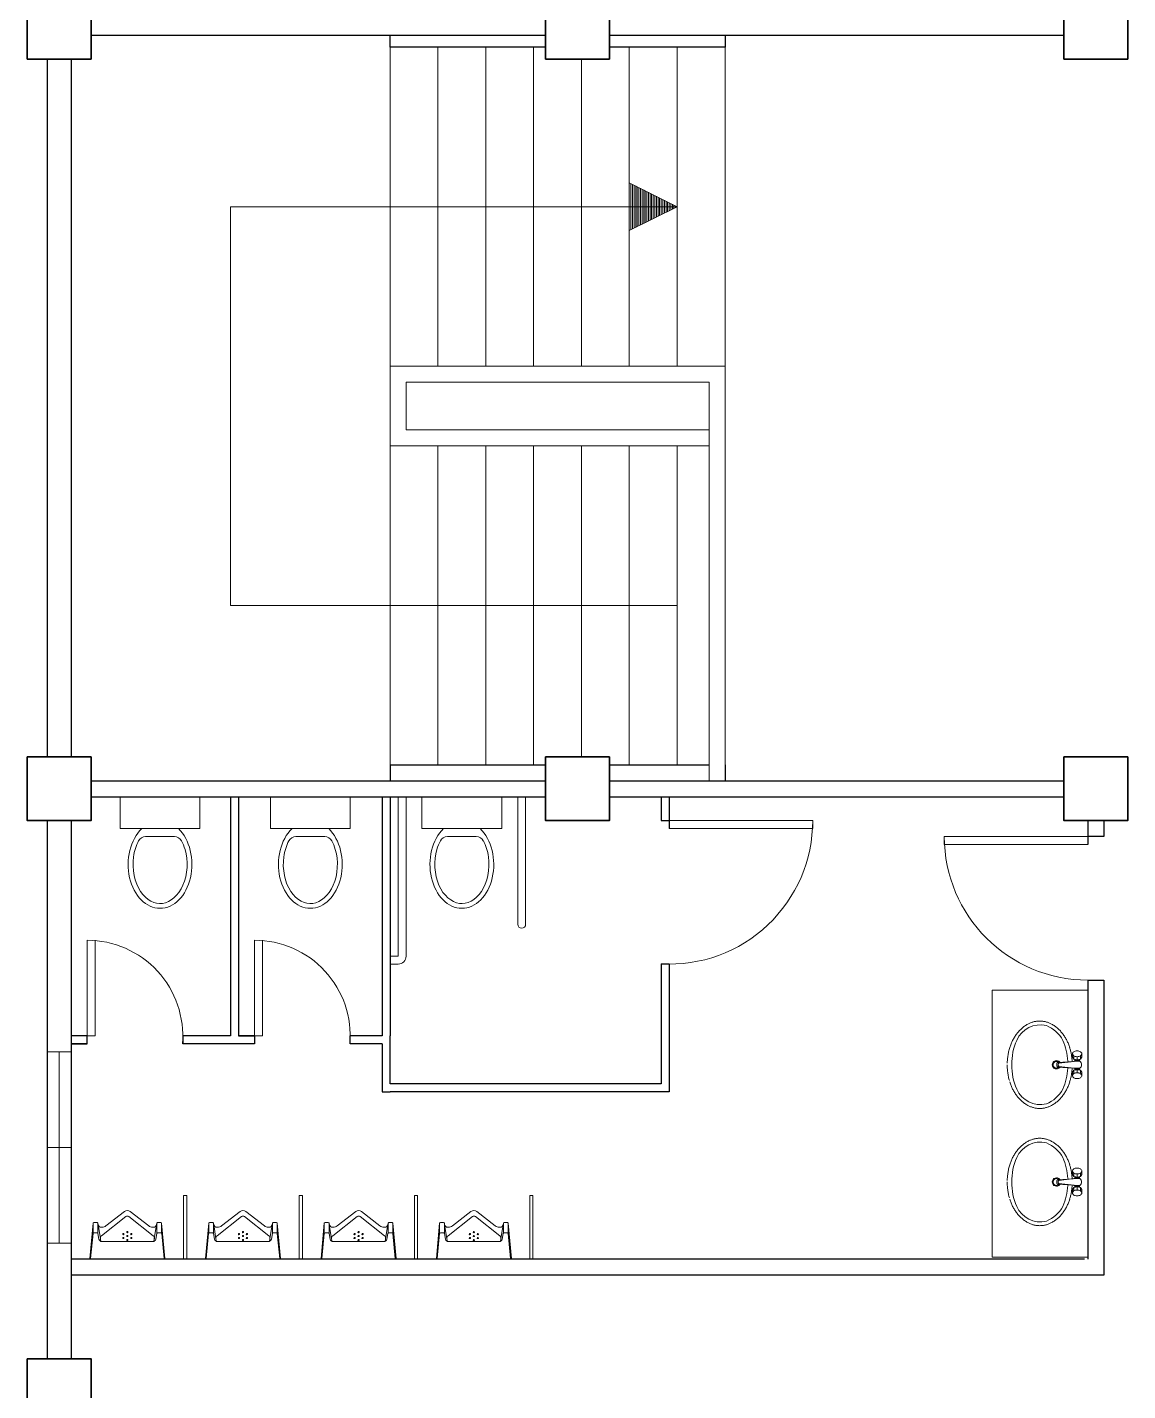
# Model space of a CAD drawing. Header units: millimetres. Extents: x 63005 to 126950, y 36019 to 74749.
# Drawn here: x 63155.51 to 63162.41, y 36885.39 to 36893.94 of the extents above; entities that cross this region are included whole.
import ezdxf

# ---------------------------------------------------------------- set-up
doc = ezdxf.new("R2010")
doc.units = ezdxf.units.MM
doc.header["$LTSCALE"] = 0.04
doc.linetypes.add('HIDDEN2', pattern=[0.1875, 0.125, -0.0625])

msp = doc.modelspace()

# ---------------------------------------------------------------- linework, layer by layer
at = {"color": 8, "lineweight": 25}
for p, q in [((63155.9118, 36893.888), (63158.7618, 36893.888)), ((63159.1618, 36893.888), (63162.0118, 36893.888)), ((63155.6368, 36893.738), (63155.6368, 36889.363)), ((63155.7868, 36893.738), (63155.7868, 36889.363)), ((63155.9118, 36889.213), (63158.7618, 36889.213)), ((63159.1618, 36889.213), (63162.0118, 36889.213)), ((63155.9118, 36889.113), (63158.7618, 36889.113)), ((63156.7868, 36889.113), (63156.7868, 36887.613)), ((63156.8368, 36889.113), (63156.8368, 36887.613)), ((63157.7368, 36889.113), (63157.7368, 36887.613)), ((63157.7868, 36889.113), (63157.7868, 36887.613)), ((63159.1618, 36889.113), (63162.0118, 36889.113)), ((63159.4868, 36889.113), (63159.4868, 36888.963)), ((63159.5368, 36889.113), (63159.5368, 36888.913)), ((63155.6368, 36888.963), (63155.6368, 36885.588)), ((63155.7868, 36888.963), (63155.7868, 36885.588)), ((63159.4868, 36888.963), (63159.5368, 36888.963)), ((63162.1618, 36888.963), (63162.1618, 36888.813)), ((63162.2618, 36888.963), (63162.2618, 36888.863)), ((63162.2618, 36888.863), (63162.1618, 36888.863)), ((63159.4868, 36888.0644), (63159.4868, 36887.313)), ((63159.5368, 36888.063), (63159.4868, 36888.063)), ((63159.5368, 36888.063), (63159.5368, 36887.263)), ((63162.1618, 36887.963), (63162.1618, 36886.213)), ((63162.1618, 36887.963), (63162.2618, 36887.963)), ((63162.2618, 36887.963), (63162.2618, 36886.113)), ((63155.8868, 36887.613), (63155.7868, 36887.613)), ((63155.8868, 36887.563), (63155.8868, 36887.613)), ((63156.7868, 36887.613), (63156.4847, 36887.613)), ((63156.4868, 36887.613), (63156.4868, 36887.563)), ((63156.9368, 36887.613), (63156.8368, 36887.613)), ((63156.8368, 36887.613), (63156.9368, 36887.613)), ((63156.9368, 36887.613), (63156.9368, 36887.563)), ((63157.7368, 36887.613), (63157.5368, 36887.613)), ((63157.5368, 36887.563), (63157.5368, 36887.613)), ((63157.7868, 36887.313), (63157.7868, 36887.613)), ((63155.8868, 36887.563), (63155.7868, 36887.563)), ((63155.7868, 36887.563), (63155.8868, 36887.563)), ((63156.7868, 36887.563), (63156.4868, 36887.563)), ((63156.9368, 36887.563), (63156.7868, 36887.563)), ((63157.7368, 36887.563), (63157.5368, 36887.563)), ((63157.7368, 36887.563), (63157.7368, 36887.263)), ((63159.4868, 36887.313), (63157.7868, 36887.313)), ((63157.7368, 36887.263), (63157.7868, 36887.263)), ((63159.5368, 36887.263), (63157.7868, 36887.263)), ((63162.1418, 36886.213), (63155.7868, 36886.213)), ((63162.2618, 36886.113), (63155.7868, 36886.113))]:
    msp.add_line(p, q, dxfattribs=at)
at = {"color": 8, "lineweight": -2}
for p, q in [((63157.7868, 36893.813), (63157.7868, 36893.888)), ((63159.8868, 36893.888), (63159.8868, 36893.813)), ((63158.7618, 36893.813), (63157.7868, 36893.813)), ((63159.8868, 36893.813), (63159.1618, 36893.813)), ((63157.7868, 36889.313), (63157.7868, 36889.213)), ((63157.7868, 36889.313), (63158.7618, 36889.313)), ((63159.1618, 36889.313), (63159.7868, 36889.313)), ((63159.8868, 36889.313), (63159.8868, 36889.213)), ((63155.7868, 36886.213), (63155.7868, 36886.113))]:
    msp.add_line(p, q, dxfattribs=at)
at = {"color": 8, "lineweight": 9}
for p, q in [((63157.7868, 36891.813), (63157.7868, 36893.813)), ((63158.0868, 36891.813), (63158.0868, 36893.813)), ((63158.3868, 36891.813), (63158.3868, 36893.813)), ((63158.6868, 36891.813), (63158.6868, 36893.813)), ((63159.2868, 36893.813), (63159.2868, 36891.813)), ((63159.5868, 36893.813), (63159.5868, 36891.813)), ((63159.8868, 36893.813), (63159.8868, 36891.813)), ((63158.9868, 36893.738), (63158.9868, 36891.813)), ((63159.2868, 36892.813), (63159.2868, 36892.963)), ((63159.5868, 36892.813), (63159.2868, 36892.963)), ((63159.2968, 36892.813), (63159.2968, 36892.958)), ((63159.3068, 36892.813), (63159.3068, 36892.953)), ((63159.3168, 36892.813), (63159.3168, 36892.948)), ((63159.3268, 36892.813), (63159.3268, 36892.943)), ((63159.3368, 36892.813), (63159.3368, 36892.938)), ((63159.3468, 36892.813), (63159.3468, 36892.933)), ((63159.3568, 36892.813), (63159.3568, 36892.928)), ((63159.3668, 36892.813), (63159.3668, 36892.923)), ((63159.3768, 36892.813), (63159.3768, 36892.918)), ((63159.3868, 36892.813), (63159.3868, 36892.913)), ((63159.3968, 36892.813), (63159.3968, 36892.908)), ((63159.4068, 36892.813), (63159.4068, 36892.903)), ((63159.4168, 36892.813), (63159.4168, 36892.898)), ((63159.4268, 36892.813), (63159.4268, 36892.893)), ((63159.4368, 36892.813), (63159.4368, 36892.888)), ((63159.4468, 36892.813), (63159.4468, 36892.883)), ((63159.4568, 36892.813), (63159.4568, 36892.878)), ((63159.4668, 36892.813), (63159.4668, 36892.873)), ((63159.4768, 36892.813), (63159.4768, 36892.868)), ((63159.4868, 36892.813), (63159.4868, 36892.863)), ((63159.4968, 36892.813), (63159.4968, 36892.858)), ((63159.5068, 36892.813), (63159.5068, 36892.853)), ((63159.5168, 36892.813), (63159.5168, 36892.848)), ((63159.5268, 36892.813), (63159.5268, 36892.843)), ((63159.5368, 36892.813), (63159.5368, 36892.838)), ((63159.5468, 36892.813), (63159.5468, 36892.833)), ((63159.5568, 36892.813), (63159.5568, 36892.828)), ((63159.5668, 36892.813), (63159.5668, 36892.823)), ((63156.7868, 36890.313), (63156.7868, 36892.813)), ((63156.7868, 36892.813), (63159.2868, 36892.813)), ((63158.6868, 36892.813), (63158.4868, 36892.813)), ((63158.6868, 36892.813), (63158.8868, 36892.813)), ((63159.2868, 36892.813), (63159.5868, 36892.813)), ((63159.2868, 36892.813), (63159.2868, 36892.663)), ((63159.5868, 36892.813), (63159.2868, 36892.663)), ((63159.2968, 36892.813), (63159.2968, 36892.668)), ((63159.3068, 36892.813), (63159.3068, 36892.673)), ((63159.3168, 36892.813), (63159.3168, 36892.678)), ((63159.3268, 36892.813), (63159.3268, 36892.683)), ((63159.3368, 36892.813), (63159.3368, 36892.688)), ((63159.3468, 36892.813), (63159.3468, 36892.693)), ((63159.3568, 36892.813), (63159.3568, 36892.698)), ((63159.3668, 36892.813), (63159.3668, 36892.703)), ((63159.3768, 36892.813), (63159.3768, 36892.708)), ((63159.3868, 36892.813), (63159.3868, 36892.713)), ((63159.3968, 36892.813), (63159.3968, 36892.718)), ((63159.4068, 36892.813), (63159.4068, 36892.723)), ((63159.4168, 36892.813), (63159.4168, 36892.728)), ((63159.4268, 36892.813), (63159.4268, 36892.733)), ((63159.4368, 36892.813), (63159.4368, 36892.738)), ((63159.4468, 36892.813), (63159.4468, 36892.743)), ((63159.4568, 36892.813), (63159.4568, 36892.748)), ((63159.4668, 36892.813), (63159.4668, 36892.753)), ((63159.4768, 36892.813), (63159.4768, 36892.758)), ((63159.4868, 36892.813), (63159.4868, 36892.763)), ((63159.4968, 36892.813), (63159.4968, 36892.768)), ((63159.5068, 36892.813), (63159.5068, 36892.773)), ((63159.5168, 36892.813), (63159.5168, 36892.778)), ((63159.5268, 36892.813), (63159.5268, 36892.783)), ((63159.5368, 36892.813), (63159.5368, 36892.788)), ((63159.5468, 36892.813), (63159.5468, 36892.793)), ((63159.5568, 36892.813), (63159.5568, 36892.798)), ((63159.5668, 36892.813), (63159.5668, 36892.803)), ((63159.5768, 36892.813), (63159.5768, 36892.818)), ((63159.5768, 36892.813), (63159.5768, 36892.808)), ((63159.8868, 36891.813), (63157.7868, 36891.813)), ((63157.7868, 36891.813), (63157.7868, 36891.713)), ((63159.8868, 36891.713), (63159.8868, 36891.813)), ((63157.7868, 36891.413), (63157.7868, 36891.713)), ((63157.8868, 36891.413), (63157.8868, 36891.713)), ((63157.8868, 36891.713), (63159.7368, 36891.713)), ((63159.7368, 36891.713), (63159.7868, 36891.713)), ((63159.7868, 36891.713), (63159.7868, 36891.413)), ((63159.8868, 36891.713), (63159.8868, 36891.413)), ((63157.7868, 36889.313), (63157.7868, 36891.413)), ((63159.7368, 36891.413), (63157.8868, 36891.413)), ((63159.7368, 36891.413), (63159.7868, 36891.413)), ((63159.7868, 36891.413), (63159.7868, 36889.213)), ((63159.8868, 36891.313), (63159.8868, 36891.413)), ((63157.7868, 36891.313), (63159.7868, 36891.313)), ((63158.0868, 36889.313), (63158.0868, 36891.313)), ((63158.3868, 36889.313), (63158.3868, 36891.313)), ((63158.6868, 36889.313), (63158.6868, 36891.313)), ((63158.9868, 36889.363), (63158.9868, 36891.313)), ((63159.2868, 36889.313), (63159.2868, 36891.313)), ((63159.5868, 36889.313), (63159.5868, 36891.313)), ((63159.8868, 36889.313), (63159.8868, 36891.313)), ((63157.7868, 36890.313), (63156.7868, 36890.313)), ((63159.5868, 36890.313), (63157.7868, 36890.313)), ((63156.0944, 36888.913), (63156.0944, 36889.113)), ((63156.0944, 36889.113), (63156.5944, 36889.113)), ((63156.5944, 36889.113), (63156.5944, 36888.913)), ((63157.0368, 36888.913), (63157.0368, 36889.113)), ((63157.0368, 36889.113), (63157.5368, 36889.113)), ((63157.5368, 36889.113), (63157.5368, 36888.913)), ((63157.8368, 36889.113), (63157.8368, 36888.413)), ((63157.8868, 36888.113), (63157.8868, 36889.113)), ((63157.9868, 36889.113), (63157.9868, 36888.913)), ((63158.4868, 36889.113), (63157.9868, 36889.113)), ((63158.4868, 36888.913), (63158.4868, 36889.113)), ((63158.5868, 36888.313), (63158.5868, 36889.113)), ((63158.6368, 36889.113), (63158.6368, 36888.413)), ((63156.5944, 36888.913), (63156.0944, 36888.913)), ((63157.5368, 36888.913), (63157.0368, 36888.913)), ((63157.9868, 36888.913), (63158.4868, 36888.913)), ((63156.435, 36888.863), (63156.254, 36888.863)), ((63157.3774, 36888.863), (63157.1964, 36888.863)), ((63158.1462, 36888.863), (63158.3272, 36888.863)), ((63157.8368, 36888.413), (63157.8368, 36888.113)), ((63158.6368, 36888.413), (63158.6368, 36888.313)), ((63157.8368, 36888.113), (63157.7868, 36888.113)), ((63157.7868, 36888.113), (63157.7868, 36888.063)), ((63157.7868, 36888.063), (63157.8368, 36888.063)), ((63155.7868, 36887.513), (63155.6368, 36887.513)), ((63155.7118, 36887.513), (63155.7118, 36886.313)), ((63161.9797, 36887.442), (63161.9704, 36887.4462)), ((63161.9709, 36887.4464), (63162.0707, 36887.4525)), ((63161.9804, 36887.4422), (63162.0761, 36887.4531)), ((63162.0656, 36887.5008), (63162.0656, 36887.4795)), ((63162.0741, 36887.485), (63162.0656, 36887.4977)), ((63162.0741, 36887.4669), (63162.0656, 36887.4795)), ((63162.0741, 36887.485), (63162.0946, 36887.4813)), ((63162.0741, 36887.485), (63162.0741, 36887.4669)), ((63162.0741, 36887.4669), (63162.0946, 36887.4631)), ((63162.0761, 36887.4531), (63162.1116, 36887.4544)), ((63162.0806, 36887.4639), (63162.0806, 36887.4604)), ((63162.1151, 36887.485), (63162.0946, 36887.4813)), ((63162.0946, 36887.4631), (63162.0946, 36887.4813)), ((63162.1151, 36887.4669), (63162.0946, 36887.4631)), ((63162.1086, 36887.4639), (63162.1086, 36887.4604)), ((63162.1151, 36887.485), (63162.1236, 36887.4977)), ((63162.1151, 36887.485), (63162.1151, 36887.4669)), ((63162.1151, 36887.4669), (63162.1236, 36887.4795)), ((63162.1236, 36887.5008), (63162.1236, 36887.4795)), ((63161.9797, 36887.4223), (63161.9704, 36887.418)), ((63161.9709, 36887.4178), (63162.0707, 36887.4117)), ((63161.9804, 36887.422), (63162.0761, 36887.4111)), ((63162.0741, 36887.3974), (63162.0656, 36887.3847)), ((63162.0656, 36887.3634), (63162.0656, 36887.3847)), ((63162.0741, 36887.3792), (63162.0656, 36887.3665)), ((63162.0741, 36887.3974), (63162.0946, 36887.4011)), ((63162.0741, 36887.3792), (63162.0741, 36887.3974)), ((63162.0741, 36887.3792), (63162.0946, 36887.3829)), ((63162.0761, 36887.4111), (63162.1116, 36887.4098)), ((63162.0806, 36887.4004), (63162.0806, 36887.4038)), ((63162.0946, 36887.4011), (63162.0946, 36887.3829)), ((63162.1151, 36887.3974), (63162.0946, 36887.4011)), ((63162.1151, 36887.3792), (63162.0946, 36887.3829)), ((63162.1086, 36887.4004), (63162.1086, 36887.4038)), ((63162.1151, 36887.3974), (63162.1236, 36887.3847)), ((63162.1151, 36887.3792), (63162.1151, 36887.3974)), ((63162.1151, 36887.3792), (63162.1236, 36887.3665)), ((63162.1236, 36887.3634), (63162.1236, 36887.3847)), ((63155.6368, 36886.913), (63155.7868, 36886.913)), ((63162.0656, 36886.7657), (63162.0656, 36886.7445)), ((63162.0741, 36886.75), (63162.0656, 36886.7627)), ((63162.1151, 36886.75), (63162.1236, 36886.7627)), ((63162.1236, 36886.7657), (63162.1236, 36886.7445)), ((63161.9797, 36886.7069), (63161.9704, 36886.7112)), ((63161.9797, 36886.6872), (63161.9704, 36886.6829)), ((63161.9709, 36886.7113), (63162.0707, 36886.7174)), ((63161.9709, 36886.6828), (63162.0707, 36886.6766)), ((63161.9804, 36886.7071), (63162.0761, 36886.7181)), ((63161.9804, 36886.6869), (63162.0761, 36886.676)), ((63162.0741, 36886.7318), (63162.0656, 36886.7445)), ((63162.0741, 36886.75), (63162.0946, 36886.7462)), ((63162.0741, 36886.75), (63162.0741, 36886.7318)), ((63162.0741, 36886.7318), (63162.0946, 36886.728)), ((63162.0761, 36886.7181), (63162.1116, 36886.7193)), ((63162.0761, 36886.676), (63162.1116, 36886.6748)), ((63162.0806, 36886.7288), (63162.0806, 36886.7253)), ((63162.0806, 36886.6653), (63162.0806, 36886.6688)), ((63162.1151, 36886.75), (63162.0946, 36886.7462)), ((63162.0946, 36886.728), (63162.0946, 36886.7462)), ((63162.1151, 36886.7318), (63162.0946, 36886.728)), ((63162.1086, 36886.7288), (63162.1086, 36886.7253)), ((63162.1086, 36886.6653), (63162.1086, 36886.6688)), ((63162.1151, 36886.75), (63162.1151, 36886.7318)), ((63162.1151, 36886.7318), (63162.1236, 36886.7445)), ((63162.0741, 36886.6623), (63162.0656, 36886.6496)), ((63162.0656, 36886.6283), (63162.0656, 36886.6496)), ((63162.0741, 36886.6441), (63162.0656, 36886.6314)), ((63162.0741, 36886.6623), (63162.0946, 36886.666)), ((63162.0741, 36886.6441), (63162.0741, 36886.6623)), ((63162.0741, 36886.6441), (63162.0946, 36886.6478)), ((63162.0946, 36886.666), (63162.0946, 36886.6478)), ((63162.1151, 36886.6623), (63162.0946, 36886.666)), ((63162.1151, 36886.6441), (63162.0946, 36886.6478)), ((63162.1151, 36886.6441), (63162.1151, 36886.6623)), ((63162.1151, 36886.6623), (63162.1236, 36886.6496)), ((63162.1151, 36886.6441), (63162.1236, 36886.6314)), ((63162.1236, 36886.6283), (63162.1236, 36886.6496)), ((63156.0054, 36886.422), (63156.1212, 36886.5119)), ((63156.2733, 36886.422), (63156.1575, 36886.5119)), ((63156.7304, 36886.422), (63156.8462, 36886.5119)), ((63156.9983, 36886.422), (63156.8825, 36886.5119)), ((63157.4554, 36886.422), (63157.5712, 36886.5119)), ((63157.7233, 36886.422), (63157.6075, 36886.5119)), ((63158.1782, 36886.422), (63158.294, 36886.5119)), ((63158.4461, 36886.422), (63158.3303, 36886.5119)), ((63155.9043, 36886.2162), (63155.9243, 36886.438)), ((63155.9243, 36886.3747), (63155.9243, 36886.438)), ((63155.9293, 36886.443), (63155.9493, 36886.443)), ((63155.9557, 36886.4297), (63155.9543, 36886.438)), ((63155.9543, 36886.438), (63155.9543, 36886.3757)), ((63155.9701, 36886.3415), (63155.9557, 36886.4297)), ((63155.9754, 36886.413), (63155.98, 36886.413)), ((63156.1298, 36886.4802), (63155.9772, 36886.3602)), ((63156.1488, 36886.4802), (63156.3015, 36886.3602)), ((63156.3032, 36886.413), (63156.2986, 36886.413)), ((63156.3085, 36886.3415), (63156.323, 36886.4297)), ((63156.323, 36886.4297), (63156.3243, 36886.438)), ((63156.3243, 36886.438), (63156.3243, 36886.3757)), ((63156.3493, 36886.443), (63156.3293, 36886.443)), ((63156.3543, 36886.3747), (63156.3543, 36886.438)), ((63156.3743, 36886.2162), (63156.3543, 36886.438)), ((63156.6293, 36886.2162), (63156.6493, 36886.438)), ((63156.6493, 36886.3747), (63156.6493, 36886.438)), ((63156.6543, 36886.443), (63156.6743, 36886.443)), ((63156.6807, 36886.4297), (63156.6793, 36886.438)), ((63156.6793, 36886.438), (63156.6793, 36886.3757)), ((63156.6951, 36886.3415), (63156.6807, 36886.4297)), ((63156.7004, 36886.413), (63156.705, 36886.413)), ((63156.8548, 36886.4802), (63156.7022, 36886.3602)), ((63156.8738, 36886.4802), (63157.0265, 36886.3602)), ((63157.0282, 36886.413), (63157.0236, 36886.413)), ((63157.0335, 36886.3415), (63157.048, 36886.4297)), ((63157.048, 36886.4297), (63157.0493, 36886.438)), ((63157.0493, 36886.438), (63157.0493, 36886.3757)), ((63157.0743, 36886.443), (63157.0543, 36886.443)), ((63157.0793, 36886.3747), (63157.0793, 36886.438)), ((63157.0993, 36886.2162), (63157.0793, 36886.438)), ((63157.3543, 36886.2162), (63157.3743, 36886.438)), ((63157.3743, 36886.3747), (63157.3743, 36886.438)), ((63157.3793, 36886.443), (63157.3993, 36886.443)), ((63157.4057, 36886.4297), (63157.4043, 36886.438)), ((63157.4043, 36886.438), (63157.4043, 36886.3757)), ((63157.4201, 36886.3415), (63157.4057, 36886.4297)), ((63157.4254, 36886.413), (63157.43, 36886.413)), ((63157.5798, 36886.4802), (63157.4272, 36886.3602)), ((63157.5988, 36886.4802), (63157.7515, 36886.3602)), ((63157.7532, 36886.413), (63157.7486, 36886.413)), ((63157.7585, 36886.3415), (63157.773, 36886.4297)), ((63157.773, 36886.4297), (63157.7743, 36886.438)), ((63157.7743, 36886.438), (63157.7743, 36886.3757)), ((63157.7993, 36886.443), (63157.7793, 36886.443)), ((63157.8043, 36886.3747), (63157.8043, 36886.438)), ((63157.8243, 36886.2162), (63157.8043, 36886.438)), ((63158.0771, 36886.2162), (63158.0971, 36886.438)), ((63158.0971, 36886.3747), (63158.0971, 36886.438)), ((63158.1021, 36886.443), (63158.1221, 36886.443)), ((63158.1285, 36886.4297), (63158.1271, 36886.438)), ((63158.1271, 36886.438), (63158.1271, 36886.3757)), ((63158.1429, 36886.3415), (63158.1285, 36886.4297)), ((63158.1482, 36886.413), (63158.1529, 36886.413)), ((63158.3026, 36886.4802), (63158.15, 36886.3602)), ((63158.3216, 36886.4802), (63158.4743, 36886.3602)), ((63158.4761, 36886.413), (63158.4714, 36886.413)), ((63158.4814, 36886.3415), (63158.4958, 36886.4297)), ((63158.4958, 36886.4297), (63158.4971, 36886.438)), ((63158.4971, 36886.438), (63158.4971, 36886.3757)), ((63158.5221, 36886.443), (63158.5021, 36886.443)), ((63158.5271, 36886.3747), (63158.5271, 36886.438)), ((63158.5472, 36886.2162), (63158.5271, 36886.438)), ((63155.9093, 36886.2162), (63155.924, 36886.3733)), ((63155.929, 36886.378), (63155.9502, 36886.378)), ((63155.9613, 36886.3394), (63155.9551, 36886.3739)), ((63155.9701, 36886.3415), (63155.9729, 36886.3247)), ((63156.3085, 36886.3415), (63156.3058, 36886.3247)), ((63156.3173, 36886.3394), (63156.3236, 36886.3739)), ((63156.3496, 36886.378), (63156.3285, 36886.378)), ((63156.3694, 36886.2162), (63156.3546, 36886.3733)), ((63156.6343, 36886.2162), (63156.649, 36886.3733)), ((63156.654, 36886.378), (63156.6752, 36886.378)), ((63156.6863, 36886.3394), (63156.6801, 36886.3739)), ((63156.6951, 36886.3415), (63156.6979, 36886.3247)), ((63157.0335, 36886.3415), (63157.0308, 36886.3247)), ((63157.0423, 36886.3394), (63157.0486, 36886.3739)), ((63157.0746, 36886.378), (63157.0535, 36886.378)), ((63157.0944, 36886.2162), (63157.0796, 36886.3733)), ((63157.3593, 36886.2162), (63157.374, 36886.3733)), ((63157.379, 36886.378), (63157.4002, 36886.378)), ((63157.4113, 36886.3394), (63157.4051, 36886.3739)), ((63157.4201, 36886.3415), (63157.4229, 36886.3247)), ((63157.7585, 36886.3415), (63157.7558, 36886.3247)), ((63157.7673, 36886.3394), (63157.7736, 36886.3739)), ((63157.7996, 36886.378), (63157.7785, 36886.378)), ((63157.8194, 36886.2162), (63157.8046, 36886.3733)), ((63158.0821, 36886.2162), (63158.0969, 36886.3733)), ((63158.1018, 36886.378), (63158.123, 36886.378)), ((63158.1342, 36886.3394), (63158.1279, 36886.3739)), ((63158.1429, 36886.3415), (63158.1457, 36886.3247)), ((63158.4814, 36886.3415), (63158.4786, 36886.3247)), ((63158.4901, 36886.3394), (63158.4964, 36886.3739)), ((63158.5224, 36886.378), (63158.5013, 36886.378)), ((63158.5422, 36886.2162), (63158.5274, 36886.3733)), ((63155.7868, 36886.313), (63155.6368, 36886.313)), ((63156.2976, 36886.323), (63155.981, 36886.323)), ((63157.0226, 36886.323), (63156.706, 36886.323)), ((63157.431, 36886.323), (63157.7476, 36886.323)), ((63158.1538, 36886.323), (63158.4704, 36886.323)), ((63155.9123, 36886.213), (63155.9073, 36886.213)), ((63156.3664, 36886.213), (63155.9123, 36886.213)), ((63156.0533, 36886.213), (63155.9833, 36886.213)), ((63156.3664, 36886.213), (63156.3714, 36886.213)), ((63156.6373, 36886.213), (63156.6323, 36886.213)), ((63157.0914, 36886.213), (63156.6373, 36886.213)), ((63156.7783, 36886.213), (63156.7083, 36886.213)), ((63157.0914, 36886.213), (63157.0964, 36886.213)), ((63157.3623, 36886.213), (63157.3573, 36886.213)), ((63157.3623, 36886.213), (63157.8164, 36886.213)), ((63157.6753, 36886.213), (63157.7453, 36886.213)), ((63157.8164, 36886.213), (63157.8214, 36886.213)), ((63158.0851, 36886.213), (63158.0801, 36886.213)), ((63158.0851, 36886.213), (63158.5392, 36886.213)), ((63158.3981, 36886.213), (63158.4681, 36886.213)), ((63158.5392, 36886.213), (63158.5442, 36886.213))]:
    msp.add_line(p, q, dxfattribs=at)
at = {"color": 8, "lineweight": 13}
for p, q in [((63159.5368, 36888.963), (63159.5368, 36888.913)), ((63159.5368, 36888.963), (63160.4368, 36888.963)), ((63160.4368, 36888.913), (63159.5368, 36888.913)), ((63160.4368, 36888.963), (63160.4368, 36888.913)), ((63162.1618, 36888.863), (63161.2618, 36888.863)), ((63161.2618, 36888.863), (63161.2618, 36888.813)), ((63161.2618, 36888.813), (63162.1618, 36888.813)), ((63162.1618, 36888.813), (63162.1618, 36888.863)), ((63155.8868, 36887.613), (63155.8868, 36888.213)), ((63155.9368, 36888.213), (63155.9368, 36887.613)), ((63156.9368, 36887.613), (63156.9368, 36888.213)), ((63156.9868, 36888.213), (63156.9868, 36887.613)), ((63155.8868, 36887.613), (63155.9368, 36887.613)), ((63156.4847, 36887.613), (63156.4868, 36887.613)), ((63156.9368, 36887.613), (63156.9868, 36887.613))]:
    msp.add_line(p, q, dxfattribs=at)
at = {"color": 8, "lineweight": 35}
for points in [[(63155.5118, 36894.138), (63155.9118, 36894.138), (63155.9118, 36893.738), (63155.5118, 36893.738)], [(63158.7618, 36894.138), (63159.1618, 36894.138), (63159.1618, 36893.738), (63158.7618, 36893.738)], [(63162.0118, 36894.138), (63162.4118, 36894.138), (63162.4118, 36893.738), (63162.0118, 36893.738)], [(63155.5118, 36889.363), (63155.9118, 36889.363), (63155.9118, 36888.963), (63155.5118, 36888.963)], [(63158.7618, 36889.363), (63159.1618, 36889.363), (63159.1618, 36888.963), (63158.7618, 36888.963)], [(63162.0118, 36889.363), (63162.4118, 36889.363), (63162.4118, 36888.963), (63162.0118, 36888.963)], [(63155.5118, 36885.588), (63155.9118, 36885.588), (63155.9118, 36885.188), (63155.5118, 36885.188)]]:
    msp.add_lwpolyline(points, close=True, dxfattribs=at)
at = {"color": 8, "lineweight": 9, "ltscale": 0.4}
msp.add_lwpolyline([(63162.1618, 36886.2255), (63162.1618, 36887.9006), (63161.5618, 36887.9006), (63161.5618, 36886.2255)], close=True, dxfattribs=at)
at = {"color": 8, "lineweight": 9}
for points in [[(63155.6368, 36887.513), (63155.7868, 36887.513), (63155.7868, 36886.313), (63155.6368, 36886.313)], [(63156.5118, 36886.613), (63156.4918, 36886.613), (63156.4918, 36886.213), (63156.5118, 36886.213)], [(63157.2368, 36886.613), (63157.2168, 36886.613), (63157.2168, 36886.213), (63157.2368, 36886.213)], [(63157.9596, 36886.613), (63157.9396, 36886.613), (63157.9396, 36886.213), (63157.9596, 36886.213)], [(63158.6824, 36886.613), (63158.6624, 36886.613), (63158.6624, 36886.213), (63158.6824, 36886.213)]]:
    msp.add_lwpolyline(points, close=True, dxfattribs=at)
for points in [[(63162.0656, 36887.5008, 0.145837), (63162.0676, 36887.4943, 0.107165), (63162.0741, 36887.4878, 0.077149), (63162.0831, 36887.484, 0.064217), (63162.0946, 36887.4825, 0.064217), (63162.1062, 36887.484, 0.077149), (63162.1151, 36887.4878, 0.107165), (63162.1217, 36887.4943, 0.145837), (63162.1236, 36887.5008, 0.145837), (63162.1217, 36887.5074, 0.107165), (63162.1151, 36887.5138, 0.077149), (63162.1062, 36887.5177, 0.064217), (63162.0946, 36887.5192, 0.064217), (63162.0831, 36887.5177, 0.077149), (63162.0741, 36887.5138, 0.107165), (63162.0676, 36887.5074, 0.145837)], [(63162.0656, 36887.3634, -0.145837), (63162.0676, 36887.3699, -0.107165), (63162.0741, 36887.3764, -0.077149), (63162.0831, 36887.3803, -0.064217), (63162.0946, 36887.3818, -0.064217), (63162.1062, 36887.3803, -0.077149), (63162.1151, 36887.3764, -0.107165), (63162.1217, 36887.3699, -0.145837), (63162.1236, 36887.3634, -0.145837), (63162.1217, 36887.3569, -0.107165), (63162.1151, 36887.3504, -0.077149), (63162.1062, 36887.3465, -0.064217), (63162.0946, 36887.345, -0.064217), (63162.0831, 36887.3465, -0.077149), (63162.0741, 36887.3504, -0.107165), (63162.0676, 36887.3569, -0.145837)], [(63162.0656, 36886.7657, 0.145837), (63162.0676, 36886.7592, 0.107165), (63162.0741, 36886.7528, 0.077149), (63162.0831, 36886.7489, 0.064217), (63162.0946, 36886.7474, 0.064217), (63162.1062, 36886.7489, 0.077149), (63162.1151, 36886.7528, 0.107165), (63162.1217, 36886.7592, 0.145837), (63162.1236, 36886.7657, 0.145837), (63162.1217, 36886.7723, 0.107165), (63162.1151, 36886.7787, 0.077149), (63162.1062, 36886.7826, 0.064217), (63162.0946, 36886.7841, 0.064217), (63162.0831, 36886.7826, 0.077149), (63162.0741, 36886.7787, 0.107165), (63162.0676, 36886.7723, 0.145837)], [(63162.0656, 36886.6283, -0.145837), (63162.0676, 36886.6349, -0.107165), (63162.0741, 36886.6413, -0.077149), (63162.0831, 36886.6452, -0.064217), (63162.0946, 36886.6467, -0.064217), (63162.1062, 36886.6452, -0.077149), (63162.1151, 36886.6413, -0.107165), (63162.1217, 36886.6349, -0.145837), (63162.1236, 36886.6283, -0.145837), (63162.1217, 36886.6218, -0.107165), (63162.1151, 36886.6153, -0.077149), (63162.1062, 36886.6114, -0.064217), (63162.0946, 36886.61, -0.064217), (63162.0831, 36886.6114, -0.077149), (63162.0741, 36886.6153, -0.107165), (63162.0676, 36886.6218, -0.145837)]]:
    msp.add_lwpolyline(points, format="xyb", close=True, dxfattribs=at)
for points in [[(63162.0793, 36887.4659, 0.035268), (63162.0797, 36887.4651, 0.107165), (63162.0833, 36887.4615, 0.077149), (63162.0882, 36887.4594, 0.064217), (63162.0946, 36887.4586, 0.064217)], [(63162.0807, 36887.4656, 0.046803), (63162.0826, 36887.4642, 0.077149), (63162.0878, 36887.4619, 0.064217), (63162.0946, 36887.461, 0.064217), (63162.1014, 36887.4619, 0.077149), (63162.1067, 36887.4642, 0.046803), (63162.1085, 36887.4656, 0.145837)], [(63162.0811, 36887.4634, 0.047218), (63162.0816, 36887.4624, 0.107177), (63162.0847, 36887.4593, 0.077931), (63162.089, 36887.4573, 0.065152), (63162.0946, 36887.4566, 0.065152), (63162.1002, 36887.4573, 0.077931), (63162.1045, 36887.4593, 0.107177), (63162.1077, 36887.4624, 0.047218), (63162.1082, 36887.4634, 0.144081)], [(63162.0946, 36887.4586, 0.064217), (63162.101, 36887.4594, 0.077149), (63162.1059, 36887.4615, 0.107165), (63162.1096, 36887.4651, 0.035268), (63162.11, 36887.4659, 0.145837)], [(63162.0793, 36887.3983, -0.035268), (63162.0797, 36887.3991, -0.107165), (63162.0833, 36887.4027, -0.077149), (63162.0882, 36887.4048, -0.064217), (63162.0946, 36887.4057, -0.064217)], [(63162.0807, 36887.3986, -0.046803), (63162.0826, 36887.4, -0.077149), (63162.0878, 36887.4023, -0.064217), (63162.0946, 36887.4032, -0.064217), (63162.1014, 36887.4023, -0.077149), (63162.1067, 36887.4, -0.046803), (63162.1085, 36887.3986, -0.145837)], [(63162.0811, 36887.4008, -0.047218), (63162.0816, 36887.4018, -0.107177), (63162.0847, 36887.405, -0.077931), (63162.089, 36887.4069, -0.065152), (63162.0946, 36887.4076, -0.065152), (63162.1002, 36887.4069, -0.077931), (63162.1045, 36887.405, -0.107177), (63162.1077, 36887.4018, -0.047218), (63162.1082, 36887.4008, -0.144081)], [(63162.0946, 36887.4057, -0.064217), (63162.101, 36887.4048, -0.077149), (63162.1059, 36887.4027, -0.107165), (63162.1096, 36887.3991, -0.035268), (63162.11, 36887.3983, -0.145837)], [(63162.0793, 36886.7308, 0.035268), (63162.0797, 36886.73, 0.107165), (63162.0833, 36886.7265, 0.077149), (63162.0882, 36886.7243, 0.064217), (63162.0946, 36886.7235, 0.064217)], [(63162.0793, 36886.6632, -0.035268), (63162.0797, 36886.664, -0.107165), (63162.0833, 36886.6676, -0.077149), (63162.0882, 36886.6697, -0.064217), (63162.0946, 36886.6706, -0.064217)], [(63162.0807, 36886.7306, 0.046803), (63162.0826, 36886.7291, 0.077149), (63162.0878, 36886.7268, 0.064217), (63162.0946, 36886.726, 0.064217), (63162.1014, 36886.7268, 0.077149), (63162.1067, 36886.7291, 0.046803), (63162.1085, 36886.7306, 0.145837)], [(63162.0807, 36886.6635, -0.046803), (63162.0826, 36886.665, -0.077149), (63162.0878, 36886.6672, -0.064217), (63162.0946, 36886.6681, -0.064217), (63162.1014, 36886.6672, -0.077149), (63162.1067, 36886.665, -0.046803), (63162.1085, 36886.6635, -0.145837)], [(63162.0811, 36886.7283, 0.047218), (63162.0816, 36886.7273, 0.107177), (63162.0847, 36886.7242, 0.077931), (63162.089, 36886.7223, 0.065152), (63162.0946, 36886.7215, 0.065152), (63162.1002, 36886.7223, 0.077931), (63162.1045, 36886.7242, 0.107177), (63162.1077, 36886.7273, 0.047218), (63162.1082, 36886.7283, 0.144081)], [(63162.0811, 36886.6658, -0.047218), (63162.0816, 36886.6667, -0.107177), (63162.0847, 36886.6699, -0.077931), (63162.089, 36886.6718, -0.065152), (63162.0946, 36886.6725, -0.065152), (63162.1002, 36886.6718, -0.077931), (63162.1045, 36886.6699, -0.107177), (63162.1077, 36886.6667, -0.047218), (63162.1082, 36886.6658, -0.144081)], [(63162.0946, 36886.7235, 0.064217), (63162.101, 36886.7243, 0.077149), (63162.1059, 36886.7265, 0.107165), (63162.1096, 36886.73, 0.035268), (63162.11, 36886.7308, 0.145837)], [(63162.0946, 36886.6706, -0.064217), (63162.101, 36886.6697, -0.077149), (63162.1059, 36886.6676, -0.107165), (63162.1096, 36886.664, -0.035268), (63162.11, 36886.6632, -0.145837)]]:
    msp.add_lwpolyline(points, format="xyb", dxfattribs=at)
for centre in [(63156.1143, 36886.3706), (63156.1143, 36886.3456), (63156.1393, 36886.3831), (63156.1393, 36886.3581), (63156.1393, 36886.3331), (63156.1643, 36886.3706), (63156.1643, 36886.3456), (63156.8393, 36886.3706), (63156.8393, 36886.3456), (63156.8643, 36886.3831), (63156.8643, 36886.3581), (63156.8643, 36886.3331), (63156.8893, 36886.3706), (63156.8893, 36886.3456), (63157.5643, 36886.3706), (63157.5643, 36886.3456), (63157.5893, 36886.3831), (63157.5893, 36886.3581), (63157.5893, 36886.3331), (63157.6143, 36886.3706), (63157.6143, 36886.3456), (63158.2871, 36886.3706), (63158.2871, 36886.3456), (63158.3121, 36886.3831), (63158.3121, 36886.3581), (63158.3121, 36886.3331), (63158.3371, 36886.3706), (63158.3371, 36886.3456)]:
    msp.add_circle(centre, 0.004, dxfattribs=at)
at = {"color": 8, "lineweight": 13}
for centre, radius, start, end in [((63159.5368, 36888.963), 0.9, 266.81526, 0), ((63162.1618, 36888.863), 0.9, 180, 270), ((63155.8868, 36887.613), 0.6, 355.21981, 90), ((63156.9368, 36887.613), 0.6, 355.21981, 90)]:
    msp.add_arc(centre, radius, start, end, dxfattribs=at)
at = {"color": 8, "lineweight": 9}
for centre, radius, start, end in [((63156.254, 36888.813), 0.05, 90, 151.99164), ((63156.435, 36888.813), 0.05, 28.15006, 90), ((63157.1964, 36888.813), 0.05, 90, 151.99164), ((63157.3774, 36888.813), 0.05, 28.15006, 90), ((63158.1462, 36888.813), 0.05, 90, 151.84994), ((63158.3272, 36888.813), 0.05, 28.00836, 90), ((63158.6118, 36888.313), 0.025, 180, 0), ((63157.8368, 36888.113), 0.05, 270, 0), ((63161.8632, 36887.5221), 0.1602, 76.08964, 156.86056), ((63161.8245, 36887.4874), 0.2052, 28.39676, 67.90902), ((63162.0499, 36887.4383), 0.3649, 156.28427, 180.96432), ((63161.6709, 36887.4383), 0.3649, 2.44326, 23.71573), ((63161.9648, 36887.4321), 0.0263, 37.88698, 321.83592), ((63161.9648, 36887.4321), 0.0213, 46.69812, 313.06766), ((63161.9945, 36887.4321), 0.028, 150.61211, 209.38789), ((63161.971, 36887.4454), 0.001, 93.51588, 150.61211), ((63161.9904, 36887.4321), 0.0147, 140.28134, 219.71866), ((63161.9807, 36887.4402), 0.002, 96.51755, 140.28134), ((63162.0731, 36887.4604), 0.00756, 276.51755, 0), ((63162.1162, 36887.4604), 0.00756, 180, 232.68158), ((63162.0946, 36887.4321), 0.028, 307.31842, 52.68158), ((63162.0499, 36887.426), 0.3649, 179.03568, 203.71573), ((63161.971, 36887.4188), 0.001, 209.38789, 266.48412), ((63161.9807, 36887.424), 0.002, 219.71866, 263.48245), ((63161.6709, 36887.426), 0.3649, 336.28427, 357.55674), ((63162.0731, 36887.4038), 0.00756, 0, 83.48245), ((63162.1162, 36887.4038), 0.00756, 127.31842, 180), ((63161.8632, 36887.3422), 0.1602, 203.13944, 283.91036), ((63161.8245, 36887.3768), 0.2052, 292.09098, 331.60324), ((63161.8632, 36886.787), 0.1602, 76.08964, 156.86056), ((63161.8245, 36886.7523), 0.2052, 28.39676, 67.90902), ((63162.0499, 36886.7032), 0.3649, 156.28427, 180.96432), ((63161.6709, 36886.7032), 0.3649, 2.44326, 23.71573), ((63162.0499, 36886.6909), 0.3649, 179.03568, 203.71573), ((63161.9648, 36886.697), 0.0263, 38.16408, 322.11302), ((63161.9648, 36886.697), 0.0213, 46.93234, 313.30188), ((63161.9945, 36886.697), 0.028, 150.61211, 209.38789), ((63161.971, 36886.7103), 0.001, 93.51588, 150.61211), ((63161.971, 36886.6838), 0.001, 209.38789, 266.48412), ((63161.9904, 36886.697), 0.0147, 140.28134, 219.71866), ((63161.9807, 36886.7051), 0.002, 96.51755, 140.28134), ((63161.9807, 36886.6889), 0.002, 219.71866, 263.48245), ((63161.6709, 36886.6909), 0.3649, 336.28427, 357.55674), ((63162.0731, 36886.7253), 0.00756, 276.51755, 0), ((63162.0731, 36886.6688), 0.00756, 0, 83.48245), ((63162.1162, 36886.7253), 0.00756, 180, 232.68158), ((63162.1162, 36886.6688), 0.00756, 127.31842, 180), ((63162.0946, 36886.697), 0.028, 307.31842, 52.68158), ((63156.1393, 36886.488), 0.03, 52.81529, 127.18471), ((63156.8643, 36886.488), 0.03, 52.81529, 127.18471), ((63157.5893, 36886.488), 0.03, 52.81529, 127.18471), ((63158.3121, 36886.488), 0.03, 52.81529, 127.18471), ((63161.8632, 36886.6071), 0.1602, 203.13944, 283.91036), ((63161.8245, 36886.6417), 0.2052, 292.09098, 331.60324), ((63155.9293, 36886.438), 0.005, 90, 180), ((63155.9493, 36886.438), 0.005, 0, 90), ((63155.9754, 36886.433), 0.02, 189.29014, 270), ((63155.98, 36886.453), 0.04, 270, 309.31625), ((63156.1393, 36886.4686), 0.015, 50.68375, 129.31625), ((63156.2986, 36886.453), 0.04, 230.68375, 270), ((63156.3032, 36886.433), 0.02, 270, 350.70986), ((63156.3293, 36886.438), 0.005, 90, 180), ((63156.3493, 36886.438), 0.005, 0, 90), ((63156.6543, 36886.438), 0.005, 90, 180), ((63156.6743, 36886.438), 0.005, 0, 90), ((63156.7004, 36886.433), 0.02, 189.29014, 270), ((63156.705, 36886.453), 0.04, 270, 309.31625), ((63156.8643, 36886.4686), 0.015, 50.68375, 129.31625), ((63157.0236, 36886.453), 0.04, 230.68375, 270), ((63157.0282, 36886.433), 0.02, 270, 350.70986), ((63157.0543, 36886.438), 0.005, 90, 180), ((63157.0743, 36886.438), 0.005, 0, 90), ((63157.3793, 36886.438), 0.005, 90, 180), ((63157.3993, 36886.438), 0.005, 0, 90), ((63157.4254, 36886.433), 0.02, 189.29014, 270), ((63157.43, 36886.453), 0.04, 270, 309.31625), ((63157.5893, 36886.4686), 0.015, 50.68375, 129.31625), ((63157.7486, 36886.453), 0.04, 230.68375, 270), ((63157.7532, 36886.433), 0.02, 270, 350.70986), ((63157.7793, 36886.438), 0.005, 90, 180), ((63157.7993, 36886.438), 0.005, 0, 90), ((63158.1021, 36886.438), 0.005, 90, 180), ((63158.1221, 36886.438), 0.005, 0, 90), ((63158.1482, 36886.433), 0.02, 189.29014, 270), ((63158.1529, 36886.453), 0.04, 270, 309.31625), ((63158.3121, 36886.4686), 0.015, 50.68375, 129.31625), ((63158.4714, 36886.453), 0.04, 230.68375, 270), ((63158.4761, 36886.433), 0.02, 270, 350.70986), ((63158.5021, 36886.438), 0.005, 90, 180), ((63158.5221, 36886.438), 0.005, 0, 90), ((63155.929, 36886.373), 0.005, 90, 176.53177), ((63155.9502, 36886.373), 0.005, 10.30485, 90), ((63155.981, 36886.343), 0.02, 190.30485, 270), ((63155.9899, 36886.3447), 0.02, 129.31625, 189.29014), ((63156.1143, 36886.3206), 0.004, 35.67537, 144.32463), ((63156.1643, 36886.3206), 0.004, 35.67537, 144.32463), ((63156.2976, 36886.343), 0.02, 270, 349.69515), ((63156.2888, 36886.3447), 0.02, 350.70986, 50.68375), ((63156.3285, 36886.373), 0.005, 90, 169.69515), ((63156.3496, 36886.373), 0.005, 3.46823, 90), ((63156.654, 36886.373), 0.005, 90, 176.53177), ((63156.6752, 36886.373), 0.005, 10.30485, 90), ((63156.706, 36886.343), 0.02, 190.30485, 270), ((63156.7149, 36886.3447), 0.02, 129.31625, 189.29014), ((63156.8393, 36886.3206), 0.004, 35.67537, 144.32463), ((63156.8893, 36886.3206), 0.004, 35.67537, 144.32463), ((63157.0226, 36886.343), 0.02, 270, 349.69515), ((63157.0138, 36886.3447), 0.02, 350.70986, 50.68375), ((63157.0535, 36886.373), 0.005, 90, 169.69515), ((63157.0746, 36886.373), 0.005, 3.46823, 90), ((63157.379, 36886.373), 0.005, 90, 176.53177), ((63157.4002, 36886.373), 0.005, 10.30485, 90), ((63157.431, 36886.343), 0.02, 190.30485, 270), ((63157.4399, 36886.3447), 0.02, 129.31625, 189.29014), ((63157.5643, 36886.3206), 0.004, 35.67537, 144.32463), ((63157.6143, 36886.3206), 0.004, 35.67537, 144.32463), ((63157.7476, 36886.343), 0.02, 270, 349.69515), ((63157.7388, 36886.3447), 0.02, 350.70986, 50.68375), ((63157.7785, 36886.373), 0.005, 90, 169.69515), ((63157.7996, 36886.373), 0.005, 3.46823, 90), ((63158.1018, 36886.373), 0.005, 90, 176.53177), ((63158.123, 36886.373), 0.005, 10.30485, 90), ((63158.1538, 36886.343), 0.02, 190.30485, 270), ((63158.1627, 36886.3447), 0.02, 129.31625, 189.29014), ((63158.2871, 36886.3206), 0.004, 35.67537, 144.32463), ((63158.3371, 36886.3206), 0.004, 35.67537, 144.32463), ((63158.4704, 36886.343), 0.02, 270, 349.69515), ((63158.4616, 36886.3447), 0.02, 350.70986, 50.68375), ((63158.5013, 36886.373), 0.005, 90, 169.69515), ((63158.5224, 36886.373), 0.005, 3.46823, 90), ((63155.9073, 36886.216), 0.003, 176.18593, 270), ((63155.9123, 36886.216), 0.003, 176.53177, 270), ((63156.3664, 36886.216), 0.003, 270, 3.46823), ((63156.3714, 36886.216), 0.003, 270, 3.81407), ((63156.6323, 36886.216), 0.003, 176.18593, 270), ((63156.6373, 36886.216), 0.003, 176.53177, 270), ((63157.0914, 36886.216), 0.003, 270, 3.46823), ((63157.0964, 36886.216), 0.003, 270, 3.81407), ((63157.3573, 36886.216), 0.003, 176.18593, 270), ((63157.3623, 36886.216), 0.003, 176.53177, 270), ((63157.8164, 36886.216), 0.003, 270, 3.46823), ((63157.8214, 36886.216), 0.003, 270, 3.81407), ((63158.0801, 36886.216), 0.003, 176.18593, 270), ((63158.0851, 36886.216), 0.003, 176.53177, 270), ((63158.5392, 36886.216), 0.003, 270, 3.46823), ((63158.5442, 36886.216), 0.003, 270, 3.81407)]:
    msp.add_arc(centre, radius, start, end, dxfattribs=at)
at = {"color": 8, "linetype": 'HIDDEN2', "lineweight": 9}
for centre, radius, start, end in [((63161.86, 36887.5523), 0.1538, 90, 119.08919), ((63161.86, 36887.5523), 0.1538, 60.91081, 90), ((63161.9429, 36887.4568), 0.2832, 143.33137, 162.86063), ((63161.8922, 36887.4945), 0.22, 119.08919, 143.33137), ((63161.8279, 36887.4945), 0.22, 36.66863, 60.91081), ((63161.7772, 36887.4568), 0.2832, 17.13937, 36.66863), ((63162.0228, 36887.4321), 0.3668, 162.86063, 180), ((63161.6972, 36887.4321), 0.3668, 3.11901, 17.13937), ((63162.0228, 36887.4321), 0.3668, 180, 197.13937), ((63161.6972, 36887.4321), 0.3668, 342.86063, 356.88099), ((63161.9429, 36887.4075), 0.2832, 197.13937, 216.66863), ((63161.7772, 36887.4075), 0.2832, 323.33137, 342.86063), ((63161.8922, 36887.3697), 0.22, 216.66863, 240.91081), ((63161.8279, 36887.3697), 0.22, 299.08919, 323.33137), ((63161.86, 36887.3119), 0.1538, 240.91081, 270), ((63161.86, 36887.3119), 0.1538, 270, 299.08919), ((63161.8922, 36886.7594), 0.22, 119.08919, 143.33137), ((63161.86, 36886.8173), 0.1538, 90, 119.08919), ((63161.86, 36886.8173), 0.1538, 60.91081, 90), ((63161.8279, 36886.7594), 0.22, 36.66863, 60.91081), ((63161.9429, 36886.7217), 0.2832, 143.33137, 162.86063), ((63161.7772, 36886.7217), 0.2832, 17.13937, 36.66863), ((63162.0228, 36886.697), 0.3668, 162.86063, 180), ((63161.6972, 36886.697), 0.3668, 3.11901, 17.13937), ((63162.0228, 36886.697), 0.3668, 180, 197.13937), ((63161.6972, 36886.697), 0.3668, 342.86063, 356.88099), ((63161.9429, 36886.6724), 0.2832, 197.13937, 216.66863), ((63161.7772, 36886.6724), 0.2832, 323.33137, 342.86063), ((63161.8922, 36886.6346), 0.22, 216.66863, 240.91081), ((63161.8279, 36886.6346), 0.22, 299.08919, 323.33137), ((63161.86, 36886.5768), 0.1538, 240.91081, 270), ((63161.86, 36886.5768), 0.1538, 270, 299.08919)]:
    msp.add_arc(centre, radius, start, end, dxfattribs=at)
at = {"color": 8, "lineweight": 9, "extrusion": (0, 0, -1)}
for centre in [(63156.3444, 36888.688), (63157.2868, 36888.688)]:
    msp.add_ellipse(centre, major_axis=(0, 0.275), ratio=0.727273, start_param=0.612555, end_param=5.670631, dxfattribs=at)
at = {"color": 8, "lineweight": 9}
msp.add_ellipse((63158.2368, 36888.688), major_axis=(0, 0.275), ratio=0.727273, start_param=0.612555, end_param=5.670631, dxfattribs=at)
for points in [[(63156.4791, 36888.8366), (63156.4879, 36888.8202), (63156.4953, 36888.8021), (63156.5222, 36888.7109), (63156.5171, 36888.6237), (63156.4593, 36888.4921), (63156.4092, 36888.4508), (63156.3111, 36888.4373), (63156.259, 36888.4633), (63156.1849, 36888.5745), (63156.1671, 36888.6582), (63156.1827, 36888.772), (63156.1942, 36888.8068), (63156.2099, 36888.8365)], [(63157.4215, 36888.8366), (63157.4303, 36888.8202), (63157.4377, 36888.8021), (63157.4646, 36888.7109), (63157.4595, 36888.6237), (63157.4017, 36888.4921), (63157.3516, 36888.4508), (63157.2535, 36888.4373), (63157.2014, 36888.4633), (63157.1273, 36888.5745), (63157.1095, 36888.6582), (63157.1251, 36888.772), (63157.1365, 36888.8068), (63157.1523, 36888.8365)], [(63158.1022, 36888.8366), (63158.0934, 36888.8202), (63158.0859, 36888.8021), (63158.0591, 36888.7109), (63158.0642, 36888.6237), (63158.122, 36888.4921), (63158.172, 36888.4508), (63158.2701, 36888.4373), (63158.3223, 36888.4633), (63158.3964, 36888.5745), (63158.4142, 36888.6582), (63158.3985, 36888.772), (63158.3871, 36888.8068), (63158.3714, 36888.8365)]]:
    msp.add_open_spline(points, degree=3, knots=[0.937253, 0.937253, 0.937253, 0.937253, 1.185372, 1.185372, 2.113864, 2.113864, 3.042356, 3.042356, 3.970847, 3.970847, 4.899339, 4.899339, 5.346062, 5.346062, 5.346062, 5.346062], dxfattribs=at)
for p in [(63162.1618, 36887.4321), (63162.1618, 36886.697), (63156.1393, 36886.213), (63156.8643, 36886.213), (63157.5893, 36886.213), (63158.3121, 36886.213)]:
    msp.add_point(p, dxfattribs=at)

doc.saveas('drawing.dxf')
